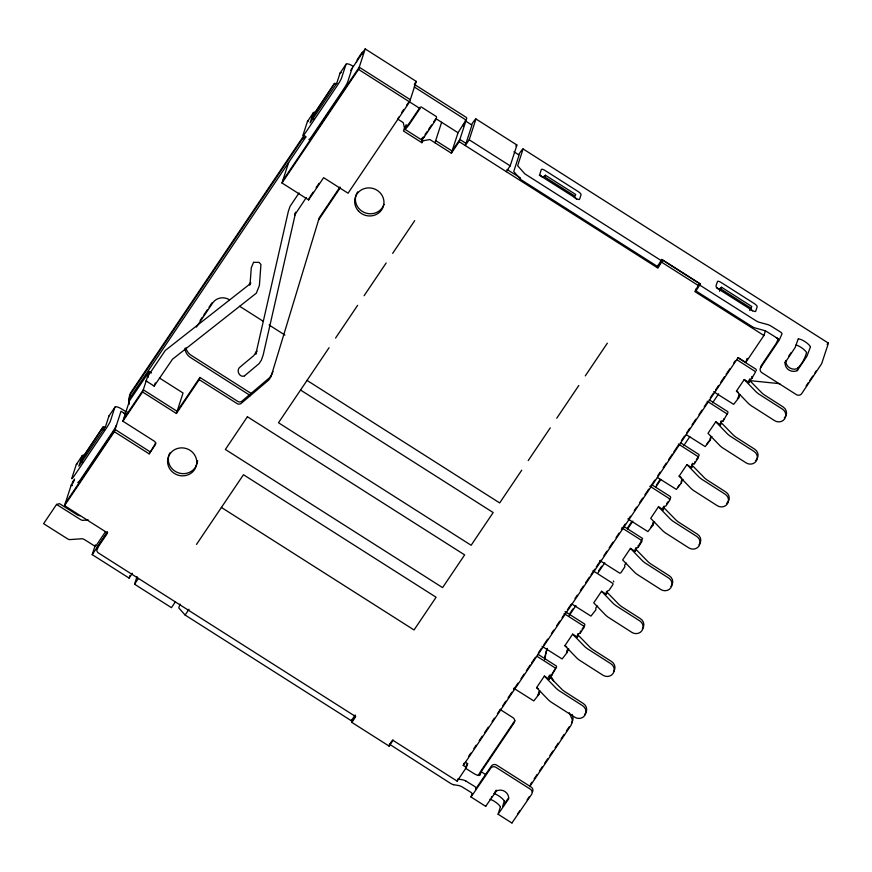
<?xml version="1.0" encoding="UTF-8"?>
<svg xmlns="http://www.w3.org/2000/svg" width="872" height="872" viewBox="0 0 872 872"><rect width="100%" height="100%" fill="white"/><g stroke="black" fill="none" stroke-linecap="round" stroke-linejoin="round"><path stroke-width="1.31" d="M129.634 396.509L129.688 396.117A16.306 15.478 18 0 1 130.517 392.989L302.715 137.34A14.355 13.625 18 0 1 304.851 135.629M500.386 806.883L498.086 814.208L508.485 799.144A1.548 1.461 18 0 0 508.703 798.381L508.681 797.389A8.328 7.903 18 0 0 497.77 790.446L496.822 790.828A1.548 1.461 18 0 0 496.201 791.329L485.78 806.175M146.245 380.737L146.976 381.5M295.597 212.703L263.224 354.795L261.404 360.082L259.148 363.537L244.509 375.865M256.826 350.947L253.806 355.569L240.367 366.807C235.429 369.924 239.702 378.175 244.498 375.876M546.526 650.065L545.61 654.425A34.782 33.005 18 0 0 545.338 658.992M512.006 822.863L531.604 794.381A3.902 3.695 18 0 0 530.405 789.215L495.972 767.327A3.902 3.695 18 0 0 490.62 768.319L471.033 797.008L472.014 793.727A1.951 0.589 34 0 0 470.564 792.103L462.029 786.827A10.628 3.237 34 0 0 459.184 785.639L453.505 784.691M389.49 746.345L351.776 722.365L355.667 716.588L98.481 553.012A3.652 3.466 18 0 1 97.348 548.172L107.561 532.999L64.539 505.629L71.188 485.148L74.501 480.243M82.731 462.313L80.736 461.048L81.325 459.239L103.038 427.018L105.436 427.04M80.736 461.048L103.038 427.018M64.539 505.629L114.352 431.716L121.012 411.235L126.364 414.636M114.352 431.716L149.177 453.865L155.151 445.025A2.921 2.78 18 0 0 154.246 441.145L122.887 421.209L129.547 400.717L149.232 371.505L151.488 372.933M122.887 421.209L142.583 391.986L149.232 371.505M132.359 573.286L129.111 578.103L92.214 554.636L95.386 544.88M155.281 382.917L154.246 386.122L146.158 380.977M149.177 453.865L155.859 442.823M142.583 391.986L176.395 413.492L183.055 393.01L159.38 377.958M129.111 578.103L129.961 575.509M176.395 413.492L199.208 379.647L199.917 377.445L238.307 401.709A4.295 4.077 18 0 0 241.609 401.436L269.383 377.881A25.397 24.1 18 0 0 271.835 374.186L272.969 371.537M175.327 601.898L171.435 607.664L134.55 584.207L137.024 576.588M350.642 70.512L365.183 48.93L416.26 81.412L409.6 101.893L348.059 193.213L323.632 177.67L308.633 199.928L281.994 182.978L288.643 162.497M313.953 119.072L311.958 117.807L312.547 115.998L334.499 83.429L336.865 83.538M334.499 83.429L311.958 117.807M295.652 212.125L294.703 215.035L306.334 197.497M256.76 351.242L255.812 354.152L288.381 211.231L290.071 206.304L299.074 192.941M308.633 199.928L309.342 197.737M352.135 68.288L347.666 82.044A7.314 0.61 -57.5 0 1 343.067 90.012L312.241 135.749A7.314 0.61 -57.5 0 1 309.059 139.324M180.024 604.078L178.771 607.915L185.115 615.043L351.318 720.741L354.555 715.934M281.994 182.978L358.534 69.411L365.183 48.93M398.591 117.153L397.926 119.213L403.213 122.581L404.717 129.034L403.42 130.964L421.863 142.692L423.16 140.763L429.852 139.52L451.369 153.21L459.152 141.656L465.812 121.175L471.959 125.088L465.299 145.57L469.191 139.793L475.85 119.311A7.314 0.61 -57.5 0 0 472.668 122.887L471.371 124.816M404.336 129.503L406.145 124.652M421.863 142.692L422.571 140.501L404.128 128.773M434.975 142.779L441.635 122.298M451.369 153.21L458.029 132.729L466.019 120.042L414.178 86.906M506.294 171.642L510.185 165.865L516.834 145.384A7.314 0.61 -57.5 0 0 515.81 145.984M351.318 720.741L351.525 720.087A2.442 0.741 34 0 1 352.713 720.087M351.776 722.365L355.089 716.315M354.85 716.065L355.209 714.975M545.447 175.261L544.858 177.06L575.106 196.287L575.683 194.489L545.447 175.261L542.449 177.441M453.505 784.691A9.974 3.041 34 0 1 450.835 783.568L390.057 744.59A2.442 0.741 34 0 0 389.882 744.012M388.672 745.822L392.563 740.056L457.157 781.138L457.833 779.045M457.157 781.138L466.389 767.436L463.272 765.453L463.98 763.262M466.389 767.436L467.61 763.676L465.332 762.226M500.299 709.601L512.932 717.645A3.902 3.695 18 0 1 514.142 722.812L481.191 771.698L480.145 774.903A7.314 2.224 34 0 1 473.289 773.181L465.43 768.188M657.117 267.562L657.837 265.371L658.654 265.895L662.546 260.118L699.431 283.585L694.831 291.553L763.927 335.502L745.767 362.447L738.148 357.596L463.272 765.453M513.968 151.804L519.091 155.063L513.739 171.522L520.987 179.665L657.477 266.472L661.772 259.453M459.152 141.656L657.935 268.086L662.546 260.118M513.761 688.259L533.795 700.914L538.798 694.559L539.517 692.357A3.041 2.889 18 0 1 539.332 691.027M504.278 801.106L502.664 806.24L508.507 797.978M544.368 676.094L556.51 688.629A12.906 3.935 34 0 0 559.126 690.711L582.594 705.699A7.314 6.932 18 0 1 584.85 715.389A7.314 6.932 18 0 1 574.812 717.253L551.05 702.047A12.906 3.935 34 0 1 548.466 699.954L536.585 687.648L544.368 676.094L549.175 679.157L549.894 676.955A3.041 2.889 18 0 1 549.796 675.19M549.175 679.157A3.041 2.889 18 0 1 551.769 675.309L552.488 673.108M542.046 646.294L562.146 658.96L567.083 652.594L567.792 650.392A3.041 2.889 18 0 1 567.607 649.073M572.653 634.14L584.796 646.675A12.906 3.935 34 0 0 587.412 648.746L610.869 663.734A7.314 6.932 18 0 1 613.125 673.424A7.314 6.932 18 0 1 603.086 675.288L579.629 660.3A12.906 3.935 34 0 1 577.013 658.218L564.871 645.683L572.653 634.14L577.46 637.192L578.169 635.001A3.041 2.889 18 0 1 577.994 633.672M577.46 637.192A3.041 2.889 18 0 1 580.054 633.345L580.763 631.143A3.041 2.889 18 0 0 580.305 631.208M760.831 367.57A3.902 3.695 18 0 1 761.43 365.357L776.102 343.557L778.358 338.892L766.826 331.654A10.595 3.226 34 0 0 765.409 330.957L765.376 330.946A10.246 3.117 34 0 0 764.286 330.488L754.76 327.861A10.573 3.226 34 0 1 752.198 326.64L696.009 290.976L696.041 289.319M696.009 290.976L700.303 283.956M601.527 591.292L613.408 603.598A12.797 3.891 34 0 0 616.286 605.898L639.754 620.886A7.314 6.932 18 0 1 642.01 630.576A7.314 6.932 18 0 1 631.96 632.44L608.209 617.234A12.906 3.935 34 0 1 605.626 615.142L593.745 602.835L601.527 591.292L606.334 594.344L607.054 592.153M630.434 548.401L642.577 560.936A12.906 3.935 34 0 0 645.193 563.018L668.65 578.005A7.314 6.932 18 0 1 670.906 587.684A7.314 6.932 18 0 1 660.867 589.548L637.41 574.561A12.906 3.935 34 0 1 634.794 572.49L622.652 559.955L630.434 548.401L635.241 551.453L635.95 549.262A3.041 2.889 18 0 1 635.775 547.932M719.509 291.248L721.569 287.27L751.806 306.508L749.746 310.487M635.241 551.453A3.041 2.889 18 0 1 637.835 547.605L642.588 538.471L623.938 526.492M627.873 518.938L647.907 531.593L652.91 525.238L653.619 523.047A3.041 2.889 18 0 1 653.444 521.718M658.48 506.785L670.623 519.32A12.906 3.935 34 0 0 673.239 521.402L696.695 536.389A7.314 6.932 18 0 1 698.952 546.068A7.314 6.932 18 0 1 688.913 547.932L665.456 532.945A12.906 3.935 34 0 1 662.84 530.863L650.697 518.339L658.48 506.785L663.287 509.837L664.006 507.646A3.041 2.889 18 0 1 663.821 506.316M657.401 477.442L676.41 489.41L681.348 483.044L682.057 480.853A3.041 2.889 18 0 1 681.959 479.088M686.918 464.591L699.061 477.126A12.906 3.935 34 0 0 701.677 479.208L725.133 494.195A7.314 6.932 18 0 1 727.39 503.874A7.314 6.932 18 0 1 717.351 505.738L693.6 490.544A12.906 3.935 34 0 1 691.016 488.451L679.135 476.145L686.918 464.591L691.725 467.643L692.433 465.452A3.041 2.889 18 0 1 692.488 463.261M691.725 467.643A3.041 2.889 18 0 1 694.319 463.795L695.028 461.604M686.253 434.638L705.186 446.595L710.2 440.24L710.909 438.038A3.041 2.889 18 0 1 710.811 436.273M715.77 421.786L727.651 434.093A12.906 3.935 34 0 0 730.235 436.174L753.986 451.38A7.314 6.932 18 0 1 756.242 461.07A7.314 6.932 18 0 1 746.203 462.934L722.452 447.728A13.058 3.979 34 0 1 720.13 445.865L707.988 433.33L715.77 421.786L720.577 424.838L721.286 422.648A3.041 2.889 18 0 1 721.188 420.871M720.577 424.838A3.041 2.889 18 0 1 723.171 420.991L723.88 418.789M745.767 362.447L747.086 358.392M713.623 391.702L733.657 404.357L738.66 398.003L739.369 395.812A3.041 2.889 18 0 1 739.194 394.482M763.927 335.502L765.485 330.706M744.23 379.549L756.111 391.855A12.797 3.891 34 0 0 758.989 394.166L782.457 409.153A7.314 6.932 18 0 1 784.713 418.833A7.314 6.932 18 0 1 774.663 420.696L751.206 405.709A12.906 3.935 34 0 1 748.59 403.627L736.448 391.103L744.23 379.549L749.037 382.601L749.757 380.41A3.041 2.889 18 0 1 749.571 379.08M749.037 382.601A3.041 2.889 18 0 1 751.631 378.753L752.351 376.562A3.041 2.889 18 0 0 751.882 376.617M810.437 346.838L806.96 356.158L797.368 370.513L796.016 371.047A8.328 7.903 18 0 1 785.073 362.698L785.781 360.496A8.328 7.903 18 0 0 796.725 368.856C801.423 365.085 804.965 358.643 806.546 352.604M798.142 339.012L795.21 347.405L785.073 362.698M196.778 464.046L195.84 466.509A14.671 13.919 18 0 1 176.144 471.872A14.671 13.919 18 0 1 169.931 452.819M547.333 648.354L544.891 656.616A34.782 33.005 18 0 0 544.64 659.657M71.711 484.374L71.951 485.628M356.55 61.748L356.408 62.37M756.373 370.589L756.068 369.303L737.734 357.64M571.629 723.259L572.795 720.25A11.5 10.911 18 0 0 572.904 717.209L572.163 714.462M791.013 352.691L790.523 353.454M76.333 464.449L82.295 455.598M108.967 416.02L114.941 407.159M307.456 121.513L313.419 112.651M340.091 73.074L346.064 64.223M79.951 515.755L79.45 515.712A4.938 1.504 34 0 1 77.401 514.949L59.579 503.678L56.571 504.419L43.6 523.669L67.569 538.852A4.938 1.504 34 0 0 69.618 539.605L82.241 538.733A4.894 1.493 34 0 1 84.486 539.605L95.506 546.57L105.599 531.593M74.523 479.077L72.354 482.314L72.725 483.48M305.93 136.85L128.805 399.67L129.132 404.281M65.28 503.362L115.093 429.449L149.897 451.674M282.702 180.787L359.242 67.22L410.309 99.702M123.606 419.007L143.291 389.795L177.103 411.301L199.917 377.445M200.102 320.515L202.326 317.212M203.808 315.01L207.514 309.505M208.997 307.315L211.961 302.911M196.418 327.109L212.735 302.9A12.186 11.565 18 0 1 229.467 299.794M310.094 196.614L313.092 192.167M316.089 187.72L319.087 183.273M92.214 554.636L107.55 531.887L98.067 545.981A3.652 3.466 18 0 0 97.664 548.859M339.993 187.011L319.25 217.782L271.116 376.388A25.397 24.1 18 0 1 268.674 380.072L240.901 403.627A4.295 4.077 18 0 1 237.598 403.889L199.208 379.647M318.542 219.984L340.026 188.101M414.32 84.279L416.26 81.412M401.556 112.695L403.747 109.447M406.668 105.109L408.118 102.951M420.206 107.093L410.102 122.058A10.322 0.85 -57.5 0 1 408.532 124.173L406.385 126.691A10.322 0.85 -57.5 0 0 404.815 128.816L404.652 129.045M419.487 109.283L409.219 124.478A10.42 0.861 -57.5 0 1 407.824 126.364L405.153 129.416M428.708 129.22L431.575 124.969M433.733 121.775L436.6 117.513M421.558 140.872L424.588 136.381M435.88 119.715L425.612 134.909A10.42 0.861 -57.5 0 1 424.217 136.795L421.547 139.847M134.55 584.207L138.441 578.43M465.277 120.826L466.782 118.559L466.444 117.502L414.941 84.748M196.494 544.422L243.462 474.728L436.098 597.244L414.047 629.966L221.412 507.45M329.082 347.688L278.495 422.757L471.131 545.273L493.181 512.551L300.546 390.035M335.567 338.063L357.629 305.342M364.115 295.717L386.165 262.995M392.651 253.37L414.712 220.638M185.115 615.043L189.006 609.266M518.513 154.791L519.81 152.873A7.314 0.61 -57.5 0 1 522.982 149.286L517.641 165.745L524.879 173.888L661.368 260.695M521.729 470.204L499.667 502.926L307.031 380.41M528.214 460.58L550.265 427.858M556.75 418.233L578.801 385.511M585.286 375.887L607.348 343.165M698.134 285.504L699.431 283.585M389.937 744.961L393.185 740.143M468.547 756.493L470.826 753.103M473.867 748.59L476.145 745.211M479.186 740.699L482.227 736.186M484.516 732.796L488.309 727.161M492.113 721.515L494.391 718.136M497.432 713.623L500.474 709.11M502.763 705.721L505.804 701.208M508.082 697.829L511.886 692.183M513.401 689.926L517.968 683.158M521.009 678.656L524.05 674.143M526.328 670.753L530.132 665.118M531.648 662.862L535.452 657.216M538.493 652.703L541.534 648.19M543.812 644.811L547.616 639.165M551.42 633.53L553.698 630.14M556.739 625.627L559.78 621.115M562.058 617.736L565.1 613.223M567.389 609.833L571.193 604.198M574.986 598.552L577.275 595.173M580.316 590.66L583.357 586.148M585.635 582.758L589.439 577.122M590.954 574.866L594.759 569.22M596.274 566.964L600.841 560.195M603.882 555.682L606.923 551.169M609.201 547.79L613.005 542.144M616.046 537.632L619.087 533.119M621.365 529.74L625.169 524.094M628.974 518.458L630.489 516.202M634.293 510.556L636.571 507.177M639.612 502.664L642.653 498.152M644.942 494.762L648.735 489.127M650.261 486.87L654.817 480.101M657.859 475.589L660.148 472.199M663.189 467.686L666.23 463.174M668.508 459.795L672.312 454.149M673.827 451.892L678.394 445.123M681.435 440.611L684.476 436.098M686.755 432.719L689.796 428.207M692.074 424.817L695.878 419.181M698.919 414.669L701.96 410.156M704.238 406.766L707.279 402.254M710.288 397.796L713.296 393.337M715.552 389.991L718.561 385.522M720.817 382.176L724.578 376.595M726.082 374.371L729.842 368.791M733.592 363.21L735.096 360.986M466.106 765.91L467.61 763.676M569.83 613.496L572.871 608.994M598.672 570.702L601.713 566.201M627.513 527.909L631.317 522.284M656.354 485.115L660.159 479.48M569.122 615.697L575.956 605.56M597.963 572.904L604.797 562.767M627.567 528.977L632.876 521.096M655.646 487.306L660.954 479.426M683.724 445.647L689.807 436.632M712.566 402.842L718.648 393.839M514.851 720.61L481.9 769.507A7.314 0.61 -57.5 0 0 478.248 775.481M537.501 695.344L539.517 692.357M553.153 672.116L556.543 667.08L556.434 666.055L537.882 654.196M566.451 652.387L567.792 650.392M582.104 629.159L584.861 625.05L584.665 624.036L565.012 611.501M650.937 527.026L653.619 523.047M666.6 503.798L667.941 501.803M669.282 499.82L670.721 497.64L670.383 496.582L651.984 484.876M678.034 486.816L679.375 484.832M696.368 459.609L699.093 455.576L698.984 454.541L680.422 442.682M708.903 441.025L706.745 444.175M726.561 414.81L728 412.63L727.728 411.628L709.274 399.877M737.363 398.798L739.369 395.812M551.769 675.309L555.769 668.301L536.912 656.235M580.054 633.345L584.109 627.317L584 626.281L564.097 613.572M637.835 547.605L641.89 541.577L641.781 540.553L621.878 527.833M694.319 463.795L698.374 457.767L698.265 456.743L678.362 444.022M723.171 420.991L727.161 413.982L707.214 401.218M751.631 378.753L755.632 371.755L736.775 359.678M494.838 792.201L496.212 790.163M788.724 356.136L790.196 353.956M530.383 784.451L531.887 782.228M534.133 778.881L537.141 774.434M539.387 771.099L542.384 766.641M544.629 763.305L547.638 758.858M549.883 755.523L552.881 751.064M555.137 747.729L558.135 743.282M561.132 738.835L564.13 734.377M566.375 731.041L569.383 726.594M529.675 786.642L570.92 725.45L572.076 722.441A11.5 10.911 18 0 0 572.185 719.411L569.285 712.718M518.306 812.977L519.756 810.829M527.102 799.94L529.337 796.616M806.099 385.958L808.311 382.677M809.794 380.486L812.737 376.105M814.949 372.824L816.421 370.633M427.28 131.345L426.822 132.021M491.917 796.528L491.307 797.389M518.142 813.216L517.543 814.067M798.294 367.995L798.316 367.973A1.613 1.526 18 0 1 797.706 368.464L797.717 368.464M797.586 370.197L797.597 370.164A1.613 1.526 18 0 1 796.997 370.655M361.444 54.478L362.283 54.064M153.428 385.598L154.311 385.871L172.471 359.253L256.357 293.145L259.387 285.493L260.935 264.499L259.082 262.363L253.545 262.352M253.534 262.363L251.278 267.802L250.09 283.749C247.942 288.752 253.632 278.135 248.553 285.079L165.233 350.5L147.521 376.78L148.436 377.031L147.608 376.508M718.572 289.45L721.569 287.27M305.789 136.915L304.808 137.416A14.497 13.756 18 0 0 302.006 139.531L129.808 395.18A16.306 15.478 18 0 0 128.969 398.319L128.86 400.455M88.257 519.974L82.6 520.355A4.938 1.504 34 0 1 80.551 519.592L56.571 504.419M798.425 338.903L798.992 338.946A8.328 2.54 34 0 1 809.903 345.89L810.415 346.675M471 796.997L485.759 806.382M749.386 380.584L779.83 383.691M661.881 259.42L700.281 283.858M458.236 779.154L463.076 779.862A10.628 3.237 34 0 1 465.921 781.05M465.921 781.05L474.455 786.326A1.951 0.589 34 0 1 475.905 787.961L475.611 789.029L491.328 766.117A3.902 3.695 18 0 1 496.691 765.126L531.113 787.024A3.902 3.695 18 0 1 532.323 792.19M363.504 52.026L362.163 52.276L357.226 59.612L357.28 60.582M475.883 118.919L516.867 144.981M523.015 148.894L828.367 343.099M720.981 289.068L751.217 308.307M421.198 106.918L436.458 116.63M699.9 285.199L756.373 321.016A10.573 3.226 34 0 0 758.913 322.193L768.178 324.711A10.573 3.226 34 0 1 770.717 325.888L780.2 331.818A2.442 0.741 34 0 1 782.01 333.845L779.274 339.982L760.711 367.548A3.902 3.695 18 0 0 761.921 372.715L796.343 394.613A3.902 3.695 18 0 0 801.706 393.621L821.664 363.678L828.335 343.492A7.314 0.61 -57.5 0 0 828.008 343.306M358.534 69.411L420.293 108.728M436.022 118.723L458.029 132.729M469.191 139.793L510.185 165.865M661.837 262.319L698.723 285.776M466.019 143.379L459.871 139.466L452.088 151.02L435.684 140.588M507.003 169.44L520.562 178.062M695.54 289.351L696.357 289.875M736.448 391.103L738.377 392.324M679.135 476.145L681.054 477.365M649.934 486.216L669.827 498.937L669.979 499.896L665.881 505.989A3.041 2.889 18 0 0 663.287 509.837M239.647 306.279L263.409 321.387M269.077 324.983L284.915 335.066M599.827 560.554L619.785 573.198L620.799 572.882L624.864 566.855A3.041 2.889 18 0 1 626.554 563.192M592.982 570.724L612.885 583.433L612.994 584.469L608.928 590.497A3.041 2.889 18 0 0 606.334 594.344M251.234 393.501L191.251 355.351A12.186 11.565 18 0 1 185.91 347.928M250.526 395.692L190.543 357.553A12.186 11.565 18 0 1 184.929 348.31M572.021 604.143L590.954 616.101L595.958 609.746A3.041 2.889 18 0 1 597.647 606.073M564.871 645.683L566.789 646.904M536.585 687.648L538.514 688.869M102.449 428.817L104.444 430.081M71.188 485.148L72.016 485.671M481.191 771.698L485.748 774.598M498.054 814.208L511.995 823.07M613.365 581.035L613.812 581.853M749.462 380.486L749.757 380.726A12.797 3.902 34 0 1 750.585 381.424L761.888 392.945A13.058 3.979 34 0 0 764.21 394.809L783.165 406.962A7.314 6.932 18 0 1 784.342 417.884M504.256 800.943L503.744 800.169A8.328 2.54 34 0 0 493.803 793.455M550.308 675.004L553.589 680.923M548.946 676.018L550.254 678.383M500.365 806.72L499.852 805.935A8.328 2.54 34 0 0 489.911 799.232M806.524 352.441L806.011 351.667A8.328 2.54 34 0 0 796.082 344.952M426.157 132.947A10.42 0.861 -57.5 0 1 425.994 133.176M425.514 133.841A10.42 0.861 -57.5 0 1 425.067 134.419M421.547 138.779A10.42 0.861 -57.5 0 1 421.874 138.321M422.495 137.482A10.42 0.861 -57.5 0 1 422.637 137.296M776.309 337.595A2.442 0.741 34 0 1 778.118 339.622M116.543 424.98A7.314 0.61 -57.5 0 1 111.932 432.948L81.118 478.684A7.314 0.61 -57.5 0 1 77.935 482.271M109.414 415.693A7.314 2.224 34 0 0 108.891 416.173L105.512 426.572L78.84 466.149L82.219 455.751A7.314 2.224 34 0 1 84.922 455.457M827.081 344.375A7.314 0.61 -57.5 0 1 827.31 344.102M341.301 72.67A7.314 2.224 34 0 0 340.015 73.237L336.734 83.331L310.061 122.908L313.342 112.815A7.314 2.224 34 0 1 315.283 112.325M125.971 413.786A3.652 3.466 18 0 1 124.086 413.186M126.974 411.595A3.652 3.466 18 0 1 124.794 410.995L121.72 409.033A7.314 2.224 34 0 0 114.864 407.322L110.395 421.067A7.314 0.61 -57.5 0 1 105.785 429.035L74.97 474.771A7.314 0.61 -57.5 0 1 71.787 478.357L76.256 464.613A7.314 2.224 34 0 1 77.248 464.035M308.372 121.099A7.314 2.224 34 0 0 307.38 121.666L302.911 135.411A7.314 0.61 -57.5 0 0 306.094 131.836L336.919 86.099A7.314 0.61 -57.5 0 0 341.519 78.131L345.988 64.386A7.314 2.224 34 0 1 352.844 66.098M463.305 126.135A3.652 3.466 18 0 1 463.86 124.064M574.245 197.301A3.902 1.188 34 0 1 576.599 199.296M539.332 175.305A3.902 1.188 34 0 1 541.098 176.22L575.934 198.282A3.902 1.188 34 0 0 579.597 199.198L581.035 194.783A3.902 1.188 34 0 0 578.136 191.524L544.989 170.454A3.902 1.188 34 0 0 541.327 169.539L539.899 173.942A3.902 1.188 34 0 0 542.798 177.201M718.909 289.21A3.902 1.188 34 0 1 716.01 285.951L717.449 281.547A3.902 1.188 34 0 1 721.111 282.463L754.247 303.543A3.902 1.188 34 0 1 757.147 306.791L755.719 311.206A3.902 1.188 34 0 1 752.056 310.29L717.22 288.24A3.902 1.188 34 0 0 716.435 287.782M750.356 309.309A3.902 1.188 34 0 1 752.394 310.944M197.475 460.699A14.671 13.919 18 0 1 197.137 463.119A14.715 13.963 18 0 0 197.519 460.71M384.007 204.321A14.715 13.963 18 0 1 363.886 212.288A14.715 13.963 18 0 1 357.651 191.873M738.66 398.003A3.041 2.889 18 0 1 739.925 394.526M710.2 440.24A3.041 2.889 18 0 1 711.89 436.567M681.348 483.044A3.041 2.889 18 0 1 683.038 479.382M652.91 525.238A3.041 2.889 18 0 1 654.6 521.576M698.984 544.738A7.314 6.932 18 0 0 697.415 534.198L678.46 522.045A13.058 3.979 34 0 1 676.138 520.181L664.835 508.659A12.797 3.902 34 0 0 664.006 507.962L663.712 507.722A12.993 3.957 34 0 0 663.112 507.253M638.086 545.469A3.041 2.889 18 0 1 638.544 545.414M670.939 586.355A7.314 6.932 18 0 0 669.369 575.814L650.708 563.879A12.906 3.935 34 0 1 648.092 561.797L637.051 550.505A12.48 3.804 34 0 0 635.961 549.578L635.666 549.338A12.993 3.957 34 0 0 635.361 549.098M642.392 628.821A7.314 6.932 18 0 0 640.462 618.695L621.812 606.759A12.797 3.891 34 0 1 618.935 604.46L608.144 593.385A12.48 3.804 34 0 0 607.054 592.459L606.759 592.219A12.993 3.957 34 0 0 606.465 591.99M567.083 652.594A3.041 2.889 18 0 1 568.762 648.921M613.517 671.669A7.314 6.932 18 0 0 611.588 661.543L592.927 649.618A12.797 3.891 34 0 1 590.05 647.307L579.27 636.233A12.48 3.804 34 0 0 578.169 635.307L577.885 635.067A12.993 3.957 34 0 0 577.58 634.838M585.559 713.187A7.314 6.932 18 0 0 583.303 703.508L564.653 691.572A12.906 3.935 34 0 1 562.037 689.49L550.984 678.198A12.48 3.804 34 0 0 549.894 677.272L549.6 677.032A12.993 3.957 34 0 0 549 676.563M585.232 713.634A7.314 6.932 18 0 1 584.48 714.43M538.798 694.559A3.041 2.889 18 0 1 540.073 691.071M756.634 459.315A7.314 6.932 18 0 0 754.705 449.189L736.044 437.254A12.906 3.935 34 0 1 733.428 435.172L722.387 423.879A12.48 3.804 34 0 0 721.286 422.953L721.002 422.713A12.993 3.957 34 0 0 720.697 422.484M755.882 460.111A7.314 6.932 18 0 1 755.457 460.471M727.782 502.13A7.314 6.932 18 0 0 725.853 492.004L706.898 479.851A13.058 3.979 34 0 1 704.576 477.987L693.534 466.694A12.48 3.804 34 0 0 692.444 465.768L692.15 465.528A12.993 3.957 34 0 0 691.845 465.288M727.422 502.545A7.314 6.932 18 0 1 726.605 503.275M196.429 465.31L195.121 468.7A14.671 13.919 18 0 1 175.425 474.063A14.671 13.919 18 0 1 169.223 455.01L171.413 452.088A14.671 13.919 18 0 1 188.919 449.647A14.671 13.919 18 0 1 196.429 465.31M247.408 416.74L225.358 449.462L442.595 587.619L464.645 554.897L247.408 416.74M358.545 211.122A14.715 13.963 18 0 0 383.298 206.511A14.715 13.963 18 0 0 366.098 188.145A14.715 13.963 18 0 0 358.545 211.122"/></g></svg>
